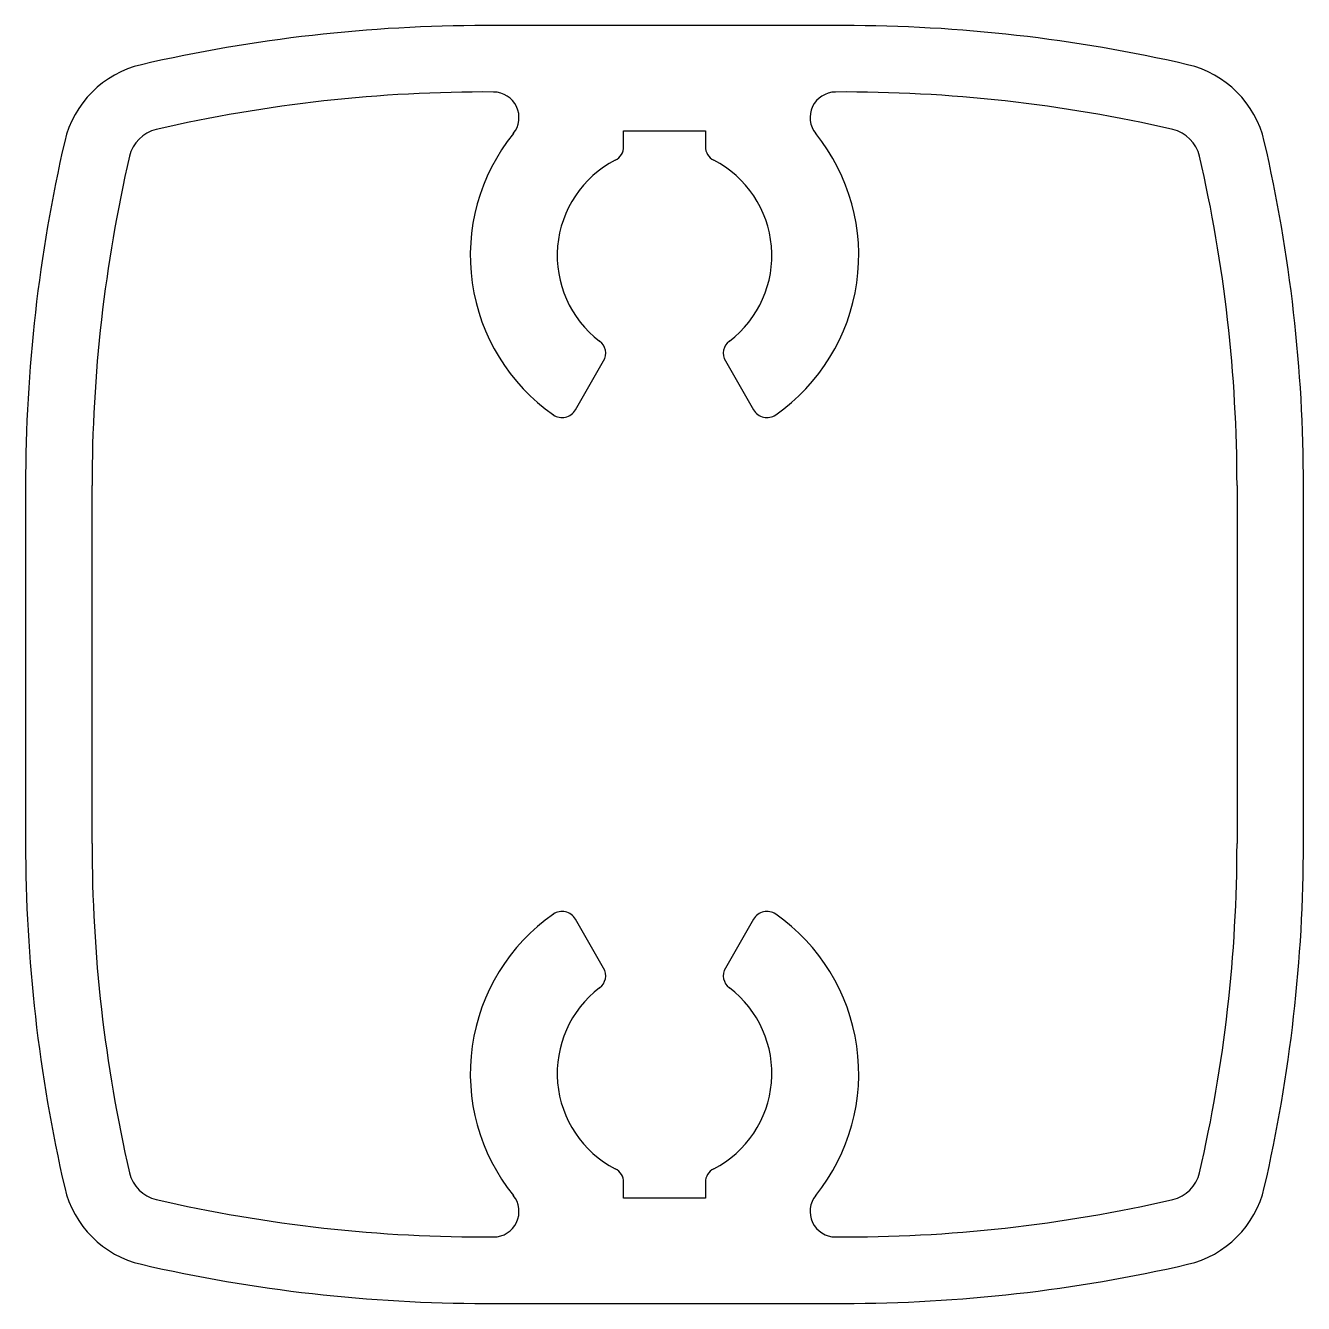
# Model space of a CAD drawing. Extents: x 3029.3 to 3054.3, y 1514.8 to 1539.8.
import ezdxf

# ---------------------------------------------------------------- set-up
doc = ezdxf.new("R2010")
doc.units = 0
doc.layers.get('0').update_dxf_attribs({"linetype": 'CONTINUOUS'})

msp = doc.modelspace()

# ---------------------------------------------------------------- linework, layer by layer
for p, q in [((3045.316, 1539.758), (3038.316, 1539.758)), ((3041.016, 1537.699), (3042.616, 1537.699)), ((3041.016, 1537.391), (3041.016, 1537.699)), ((3042.616, 1537.699), (3042.616, 1537.391)), ((3040.072, 1532.238), (3040.625, 1533.196)), ((3043.006, 1533.196), (3043.559, 1532.238)), ((3029.316, 1530.758), (3029.316, 1523.758)), ((3030.616, 1523.758), (3030.616, 1530.758)), ((3053.016, 1530.758), (3053.016, 1523.758)), ((3054.316, 1523.758), (3054.316, 1530.758)), ((3040.625, 1521.32), (3040.072, 1522.278)), ((3043.559, 1522.278), (3043.006, 1521.32)), ((3041.016, 1516.816), (3041.016, 1517.125)), ((3042.616, 1517.125), (3042.616, 1516.816)), ((3042.616, 1516.816), (3041.016, 1516.816)), ((3038.316, 1514.758), (3045.316, 1514.758))]:
    msp.add_line(p, q)
for centre, radius, start, end in [((3038.316, 1509.758), 30, 90, 102.9722), ((3045.316, 1509.758), 30, 77.0278, 90), ((3032.03, 1537.043), 2, 102.9722, 167.0278), ((3051.601, 1537.043), 2, 12.9722, 77.0278), ((3038.316, 1509.758), 28.7, 89.6891, 102.9722), ((3038.469, 1537.957), 0.5, 321.1112, 89.6891), ((3045.163, 1537.957), 0.5, 90.3109, 218.8888), ((3045.316, 1509.758), 28.7, 77.0278, 90.3109), ((3032.03, 1537.043), 0.7, 102.9722, 167.0278), ((3041.816, 1535.258), 3.8, 141.1112, 235.0829), ((3041.816, 1535.258), 3.8, 304.9171, 38.8888), ((3051.601, 1537.043), 0.7, 12.9722, 77.0278), ((3059.316, 1530.758), 30, 167.0278, 180), ((3040.716, 1537.391), 0.3, 297.2796, 360), ((3042.916, 1537.391), 0.3, 180, 242.7204), ((3024.316, 1530.758), 30, 0, 12.9722), ((3059.316, 1530.758), 28.7, 167.0278, 180), ((3041.816, 1535.258), 2.1, 117.2796, 232.8192), ((3041.816, 1535.258), 2.1, 307.1808, 62.7204), ((3024.316, 1530.758), 28.7, 0, 12.9722), ((3040.365, 1533.346), 0.3, 330, 52.8192), ((3043.266, 1533.346), 0.3, 127.1808, 210), ((3039.812, 1532.388), 0.3, 235.0829, 330), ((3043.819, 1532.388), 0.3, 210, 304.9171), ((3059.316, 1523.758), 30, 180, 192.9722), ((3059.316, 1523.758), 28.7, 180, 192.9722), ((3024.316, 1523.758), 28.7, 347.0278, 0), ((3024.316, 1523.758), 30, 347.0278, 360), ((3041.816, 1519.258), 3.8, 124.9171, 218.8888), ((3039.812, 1522.128), 0.3, 30, 124.9171), ((3043.819, 1522.128), 0.3, 55.0829, 150), ((3041.816, 1519.258), 3.8, 321.1112, 55.0829), ((3040.365, 1521.17), 0.3, 307.1808, 30), ((3043.266, 1521.17), 0.3, 150, 232.8192), ((3041.816, 1519.258), 2.1, 127.1808, 242.7204), ((3041.816, 1519.258), 2.1, 297.2796, 52.8192), ((3032.03, 1517.472), 0.7, 192.9722, 257.0278), ((3040.716, 1517.125), 0.3, 0, 62.7204), ((3042.916, 1517.125), 0.3, 117.2796, 180), ((3051.601, 1517.472), 0.7, 282.9722, 347.0278), ((3032.03, 1517.472), 2, 192.9722, 257.0278), ((3051.601, 1517.472), 2, 282.9722, 347.0278), ((3038.316, 1544.758), 28.7, 257.0278, 270.3109), ((3038.469, 1516.558), 0.5, 270.3109, 38.8888), ((3045.163, 1516.558), 0.5, 141.1112, 269.6891), ((3045.316, 1544.758), 28.7, 269.6891, 282.9722), ((3038.316, 1544.758), 30, 257.0278, 270), ((3045.316, 1544.758), 30, 270, 282.9722)]:
    msp.add_arc(centre, radius, start, end)

doc.saveas('drawing.dxf')
